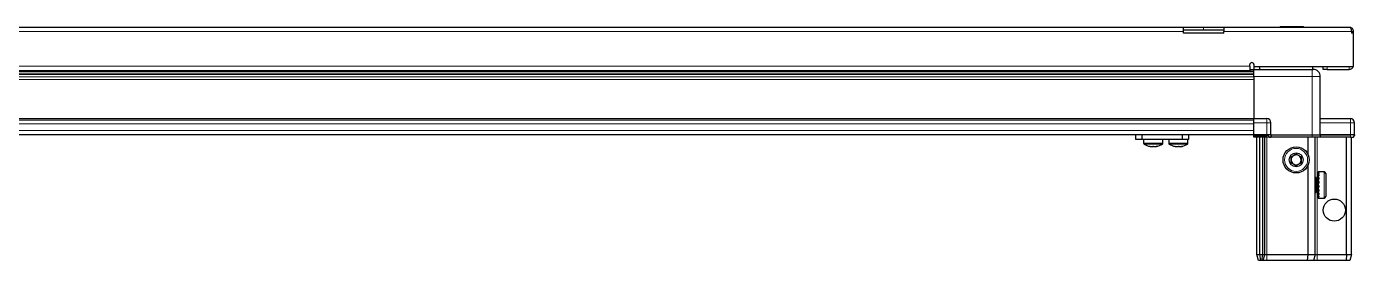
# Model space of a CAD drawing. Header units: millimetres. Extents: x 1219 to 5599, y -644 to 1917.
# Drawn here: x 2115 to 2775, y 253 to 369 of the extents above; entities that cross this region are included whole.
import ezdxf

# ---------------------------------------------------------------- set-up
doc = ezdxf.new("R2010")
doc.units = ezdxf.units.MM

msp = doc.modelspace()

# ---------------------------------------------------------------- linework, layer by layer
at = {"color": 7, "linetype": 'Continuous', "lineweight": 25}
for p, q in [((1459.66, 369.06), (2689.66, 369.06)), ((2689.66, 366.96), (2689.66, 369.06)), ((2689.66, 369.06), (2699.66, 369.06)), ((2699.66, 367.56), (2689.66, 367.56)), ((2689.66, 366.06), (2689.66, 366.96)), ((2709.66, 366.06), (2689.66, 366.06)), ((2699.66, 369.06), (2709.66, 369.06)), ((2709.66, 367.56), (2699.66, 367.56)), ((2709.66, 369.06), (2709.66, 366.96)), ((2709.66, 369.06), (2772.56, 369.06)), ((2709.66, 366.06), (2709.66, 366.96)), ((2737.72, 369.36), (2737.72, 369.06)), ((2737.72, 369.36), (2748.2, 369.36)), ((2748.2, 369.36), (2749.29, 369.36)), ((2749.29, 369.06), (2749.29, 369.36)), ((2773.16, 366.96), (2773.16, 366.06)), ((2773.16, 366.96), (2774.16, 366.96)), ((2774.16, 366.06), (2773.16, 366.06)), ((2774.16, 366.06), (2774.16, 366.96)), ((2774.16, 349.56), (2774.16, 366.06)), ((2722.66, 349.66), (2722.66, 350.41)), ((2724.66, 350.41), (2724.66, 349.56)), ((2724.66, 345.61), (1424.66, 345.61)), ((2724.66, 345.58), (1424.66, 345.58)), ((1450.78, 347.41), (2698.53, 347.41)), ((2087.16, 347.56), (2722.66, 347.56)), ((2693.16, 347.56), (2693.16, 347.41)), ((2693.27, 347.56), (2693.27, 347.41)), ((2693.45, 347.56), (2693.45, 347.41)), ((2693.96, 347.56), (2693.96, 347.41)), ((2694.35, 347.56), (2694.35, 347.41)), ((2695.2, 347.56), (2695.2, 347.41)), ((2695.77, 347.56), (2695.77, 347.41)), ((2696.89, 347.56), (2696.89, 347.41)), ((2697.57, 347.56), (2697.57, 347.41)), ((2698.53, 347.41), (2698.84, 347.41)), ((2698.84, 347.56), (2698.84, 347.41)), ((2698.84, 347.41), (2699.57, 347.41)), ((2698.84, 347.41), (2698.84, 347.41)), ((2699.1, 347.56), (2699.1, 347.41)), ((2699.57, 347.56), (2699.57, 347.41)), ((2699.57, 347.41), (2700.87, 347.41)), ((2700.78, 347.41), (2724.66, 347.41)), ((2700.87, 347.56), (2700.87, 347.41)), ((2700.96, 347.56), (2700.96, 347.41)), ((2701.59, 347.56), (2701.59, 347.41)), ((2702.78, 347.56), (2702.78, 347.41)), ((2703.41, 347.56), (2703.41, 347.41)), ((2704.39, 347.56), (2704.39, 347.41)), ((2704.87, 347.56), (2704.87, 347.41)), ((2705.54, 347.56), (2705.54, 347.41)), ((2705.81, 347.56), (2705.81, 347.41)), ((2706.11, 347.56), (2706.11, 347.41)), ((2706.16, 347.41), (2706.16, 347.56)), ((2706.16, 347.56), (2706.16, 347.41)), ((2722.66, 349.66), (2722.66, 347.56)), ((2724.66, 349.56), (2774.16, 349.56)), ((2724.66, 349.56), (2724.66, 348.06)), ((2724.66, 348.06), (2753.66, 348.06)), ((2724.66, 344.56), (2724.66, 323.56)), ((2727.41, 349.56), (2727.41, 348.06)), ((2753.91, 348.06), (2753.91, 349.56)), ((2757.66, 315.56), (2757.66, 344.56)), ((2759.16, 348.06), (2759.16, 349.56)), ((2761.16, 348.06), (2759.16, 348.06)), ((2761.16, 348.06), (2772.06, 348.06)), ((2724.66, 323.56), (2731.16, 323.56)), ((2724.66, 321.56), (2724.66, 323.56)), ((2757.66, 323.56), (2772.66, 323.56)), ((2084.66, 322.91), (2724.66, 322.91)), ((2724.66, 315.56), (2724.66, 321.56)), ((2733.16, 315.56), (2733.16, 321.56)), ((2774.66, 315.56), (2774.66, 321.56)), ((2084.66, 315.71), (2724.66, 315.71)), ((2666.01, 313.21), (2666.01, 315.71)), ((2669.01, 313.21), (2666.01, 313.21)), ((2669.01, 315.71), (2669.01, 313.21)), ((2689.21, 313.21), (2669.01, 313.21)), ((2669.86, 313.21), (2669.86, 311.3)), ((2679.36, 311.3), (2679.36, 313.21)), ((2679.41, 311.3), (2679.41, 313.21)), ((2682.36, 313.21), (2682.36, 311.3)), ((2689.21, 313.21), (2689.21, 315.71)), ((2692.21, 313.21), (2689.21, 313.21)), ((2691.86, 311.3), (2691.86, 313.21)), ((2692.21, 315.71), (2692.21, 313.21)), ((2724.66, 315.56), (2731.16, 315.56)), ((2724.66, 315.56), (2724.66, 315.22)), ((2724.66, 315.56), (2724.66, 315.56)), ((2731.16, 315.56), (2724.66, 315.56)), ((2724.66, 314.36), (2724.66, 315.22)), ((2724.66, 315.22), (2724.66, 315.22)), ((2724.66, 315.22), (2731.16, 315.22)), ((2732.48, 314.36), (2724.66, 314.36)), ((2726.16, 256.06), (2726.16, 314.36)), ((2727.66, 256.06), (2727.66, 314.36)), ((2729.16, 256.06), (2729.16, 314.36)), ((2730.16, 256.06), (2730.16, 314.36)), ((2733.16, 315.56), (2731.16, 315.56)), ((2732.48, 314.36), (2733.16, 314.36)), ((2733.16, 315.56), (2733.16, 314.36)), ((2733.16, 315.56), (2733.36, 315.56)), ((2733.36, 314.36), (2733.16, 314.36)), ((2733.36, 315.56), (2753.66, 315.56)), ((2753.66, 314.36), (2733.36, 314.36)), ((2751.66, 305.56), (2751.66, 314.36)), ((2753.66, 315.56), (2757.66, 315.56)), ((2757.66, 314.36), (2753.66, 314.36)), ((2755.16, 256.06), (2755.16, 314.36)), ((2757.66, 315.56), (2757.66, 314.36)), ((2757.66, 315.56), (2757.86, 315.56)), ((2757.86, 314.36), (2757.66, 314.36)), ((2757.86, 315.56), (2772.66, 315.56)), ((2772.66, 315.56), (2757.86, 315.56)), ((2772.66, 314.36), (2757.86, 314.36)), ((2770.66, 256.06), (2770.66, 314.36)), ((2774.66, 315.56), (2772.66, 315.56)), ((2772.66, 314.36), (2774.16, 314.36)), ((2773.16, 256.06), (2773.16, 314.36)), ((2774.16, 314.36), (2774.66, 315.22)), ((2774.66, 315.56), (2774.66, 315.22)), ((2751.66, 256.06), (2751.66, 300.56)), ((2759.56, 297.06), (2756.66, 297.06)), ((2756.66, 297.06), (2756.66, 297.05)), ((2757.16, 297.05), (2756.66, 297.05)), ((2756.66, 297.05), (2756.66, 296.96)), ((2757.16, 296.96), (2757.16, 297.05)), ((2755.19, 294.56), (2755.16, 294.56)), ((2755.67, 293.86), (2755.19, 294.56)), ((2755.19, 294.56), (2755.19, 293.51)), ((2755.19, 293.51), (2755.19, 286.56)), ((2756.16, 294.56), (2755.67, 293.86)), ((2755.67, 293.86), (2755.67, 293)), ((2755.67, 293), (2755.67, 287.25)), ((2756.16, 294.56), (2756.16, 293.51)), ((2756.16, 293.51), (2756.16, 286.56)), ((2756.66, 294.96), (2756.56, 294.96)), ((2756.56, 294.96), (2756.56, 286.16)), ((2756.66, 296.96), (2756.66, 296.62)), ((2757.16, 296.96), (2756.66, 296.96)), ((2757.16, 296.62), (2756.66, 296.62)), ((2756.66, 296.62), (2756.66, 296.32)), ((2756.66, 296.32), (2756.66, 295.6)), ((2757.16, 296.32), (2756.66, 296.32)), ((2757.16, 295.6), (2756.66, 295.6)), ((2756.66, 295.6), (2756.66, 295.11)), ((2756.66, 295.11), (2756.66, 294.09)), ((2757.16, 295.11), (2756.66, 295.11)), ((2757.16, 294.09), (2756.66, 294.09)), ((2756.66, 294.09), (2756.66, 293.45)), ((2756.66, 293.45), (2756.66, 292.23)), ((2757.16, 293.45), (2756.66, 293.45)), ((2757.16, 292.23), (2756.66, 292.23)), ((2756.66, 292.23), (2756.66, 291.69)), ((2757.16, 291.69), (2756.66, 291.69)), ((2756.66, 291.51), (2756.66, 290.21)), ((2757.16, 291.51), (2756.66, 291.51)), ((2757.16, 296.32), (2757.16, 296.62)), ((2757.16, 295.11), (2757.16, 295.6)), ((2757.16, 293.45), (2757.16, 294.09)), ((2757.16, 291.51), (2757.16, 292.23)), ((2760.36, 296.26), (2760.36, 294.77)), ((2760.36, 294.77), (2760.36, 284.86)), ((2755.16, 286.56), (2755.19, 286.56)), ((2755.19, 286.56), (2755.67, 287.25)), ((2755.67, 287.25), (2756.16, 286.56)), ((2756.56, 286.16), (2756.66, 286.16)), ((2757.16, 290.21), (2756.66, 290.21)), ((2757.16, 289.82), (2756.66, 289.82)), ((2756.66, 289.82), (2756.66, 289.47)), ((2757.16, 289.47), (2756.66, 289.47)), ((2756.66, 289.47), (2756.66, 288.22)), ((2757.16, 288.22), (2756.66, 288.22)), ((2756.66, 288.22), (2756.66, 287.55)), ((2756.66, 287.55), (2756.66, 286.46)), ((2757.16, 287.55), (2756.66, 287.55)), ((2757.16, 286.46), (2756.66, 286.46)), ((2756.66, 286.46), (2756.66, 285.91)), ((2756.66, 285.91), (2756.66, 285.1)), ((2757.16, 285.91), (2756.66, 285.91)), ((2757.16, 285.1), (2756.66, 285.1)), ((2756.66, 285.1), (2756.66, 284.73)), ((2756.66, 284.73), (2756.66, 284.27)), ((2757.16, 284.73), (2756.66, 284.73)), ((2757.16, 284.27), (2756.66, 284.27)), ((2756.66, 284.27), (2756.66, 284.13)), ((2756.66, 284.13), (2756.66, 284.06)), ((2757.16, 284.13), (2756.66, 284.13)), ((2756.66, 284.06), (2759.56, 284.06)), ((2757.16, 289.47), (2757.16, 290.21)), ((2757.16, 287.55), (2757.16, 288.22)), ((2757.16, 285.91), (2757.16, 286.46)), ((2757.16, 284.73), (2757.16, 285.1)), ((2757.16, 284.13), (2757.16, 284.27)), ((2726.16, 256.06), (2727.66, 256.06)), ((2726.96, 253.06), (2726.16, 256.06)), ((2728.11, 253.06), (2726.96, 253.06)), ((2727.66, 256.06), (2729.16, 256.06)), ((2728.11, 253.06), (2727.66, 256.06)), ((2728.61, 253.06), (2728.11, 253.06)), ((2728.61, 253.06), (2729.16, 256.06)), ((2729.35, 253.06), (2728.61, 253.06)), ((2729.16, 256.06), (2730.16, 256.06)), ((2729.35, 253.06), (2730.16, 256.06)), ((2731.16, 253.06), (2729.35, 253.06)), ((2730.16, 256.06), (2731.16, 256.06)), ((2731.16, 256.06), (2751.66, 256.06)), ((2751.32, 253.06), (2731.16, 253.06)), ((2751.32, 253.06), (2751.66, 256.06)), ((2754.35, 253.06), (2751.32, 253.06)), ((2751.66, 256.06), (2755.16, 256.06)), ((2755.16, 256.06), (2754.35, 253.06)), ((2756.16, 253.06), (2754.35, 253.06)), ((2755.16, 256.06), (2756.16, 256.06)), ((2756.16, 256.06), (2770.66, 256.06)), ((2770.5, 253.06), (2756.16, 253.06)), ((2770.66, 256.06), (2770.5, 253.06)), ((2772.35, 253.06), (2770.5, 253.06)), ((2770.66, 256.06), (2773.16, 256.06)), ((2773.16, 256.06), (2772.35, 253.06))]:
    msp.add_line(p, q, dxfattribs=at)
at = {"color": 8, "linetype": 'Continuous', "lineweight": 18}
for p, q in [((2689.66, 366.96), (1459.66, 366.96)), ((2699.66, 369.06), (2699.66, 367.56)), ((2773.16, 366.96), (2709.66, 366.96)), ((2724.66, 346.82), (1424.66, 346.82)), ((1424.66, 344.37), (2724.66, 344.37)), ((2087.16, 349.66), (2722.66, 349.66)), ((2722.66, 348.06), (2724.66, 348.06)), ((2753.66, 344.56), (2724.66, 344.56)), ((2753.66, 315.56), (2753.66, 344.56)), ((2761.16, 349.56), (2761.16, 348.06)), ((2772.06, 349.56), (2772.06, 348.06)), ((2724.66, 342.96), (1424.66, 342.96)), ((2084.66, 323.56), (2724.66, 323.56)), ((2731.16, 321.56), (2731.16, 323.56)), ((2772.66, 323.56), (2772.66, 321.56)), ((2084.66, 320.91), (2724.66, 320.91)), ((2084.66, 317.71), (2724.66, 317.71)), ((2731.16, 321.56), (2724.66, 321.56)), ((2731.16, 315.56), (2731.16, 321.56)), ((2733.16, 321.56), (2731.16, 321.56)), ((2772.66, 321.56), (2757.66, 321.56)), ((2772.66, 315.56), (2772.66, 321.56)), ((2774.66, 321.56), (2772.66, 321.56)), ((2672.07, 311.3), (2669.86, 311.3)), ((2672.17, 310.93), (2670.05, 310.93)), ((2679.36, 311.3), (2672.07, 311.3)), ((2679.16, 310.93), (2672.17, 310.93)), ((2679.21, 310.93), (2679.16, 310.93)), ((2679.41, 311.3), (2679.36, 311.3)), ((2689.86, 311.3), (2682.36, 311.3)), ((2689.75, 310.93), (2682.55, 310.93)), ((2691.66, 310.93), (2689.75, 310.93)), ((2691.86, 311.3), (2689.86, 311.3)), ((2724.66, 315.56), (2724.66, 315.22)), ((2731.16, 315.56), (2731.16, 315.22)), ((2731.16, 256.06), (2731.16, 314.36)), ((2733.36, 315.56), (2733.36, 314.36)), ((2753.66, 315.56), (2753.66, 314.36)), ((2756.16, 294.56), (2756.16, 314.36)), ((2757.86, 315.56), (2757.86, 314.36)), ((2772.66, 315.56), (2772.66, 314.36)), ((2759.56, 297.06), (2759.56, 295.36)), ((2759.56, 295.36), (2759.56, 284.06)), ((2756.16, 256.06), (2756.16, 286.56)), ((2731.16, 253.06), (2731.16, 256.06)), ((2756.16, 256.06), (2756.16, 253.06))]:
    msp.add_line(p, q, dxfattribs=at)
at = {"color": 7, "linetype": 'Continuous', "lineweight": 25}
for centre, radius in [((2745.66, 303.06), 6.5), ((2745.66, 303.06), 3.46), ((2764.66, 278.06), 5.5)]:
    msp.add_circle(centre, radius, dxfattribs=at)
at = {"color": 8, "linetype": 'Continuous', "lineweight": 18}
msp.add_circle((2745.66, 303.06), 5.7, dxfattribs=at)
at = {"color": 7, "linetype": 'Continuous', "lineweight": 25}
for centre, radius, start, end in [((2723.66, 350.41), 1, 0, 180), ((2772.06, 350.16), 2.1, 270, 343.39845), ((2731.16, 321.56), 2, 0, 90), ((2772.66, 321.56), 2, 0, 90), ((2670.31, 311.3), 0.45, 180, 235.28209), ((2674.61, 317.51), 8, 235.28209, 259.05401), ((2674.61, 317.51), 8, 280.84597, 304.71791), ((2674.66, 317.51), 8, 280.92113, 304.71791), ((2678.91, 311.3), 0.45, 304.71791, 0), ((2678.96, 311.3), 0.45, 304.71791, 0), ((2682.81, 311.3), 0.45, 180, 235.28209), ((2687.11, 317.51), 8, 235.28209, 258.92302), ((2687.11, 317.51), 8, 280.93918, 304.71791), ((2691.41, 311.3), 0.45, 304.71791, 0), ((2745.66, 303.06), 2.5, 118.29497, 178.29497), ((2745.66, 303.06), 2.5, 58.29497, 118.29497), ((2745.66, 303.06), 2.5, 358.29497, 58.29497), ((2745.66, 303.06), 2.5, 178.29497, 238.29497), ((2745.66, 303.06), 2.5, 238.29497, 298.29497), ((2745.66, 303.06), 2.5, 298.29497, 358.29497), ((2759.56, 296.26), 0.8, 0, 90), ((2756.16, 294.96), 0.4, 270, 360), ((2756.16, 286.16), 0.4, 0, 90), ((2759.56, 284.86), 0.8, 270, 360)]:
    msp.add_arc(centre, radius, start, end, dxfattribs=at)
msp.add_ellipse((2731.16, 311.76), major_axis=(0, 3.46), ratio=0.57735, start_param=5.560451, end_param=6.283185, dxfattribs=at)
for points, knots in [([(2772.56, 369.06), (2772.6, 369.03), (2772.69, 368.98), (2772.83, 368.58), (2772.96, 368.03), (2773.07, 367.45), (2773.13, 367.08), (2773.16, 366.96)], [0, 0, 0, 0, 0.230255, 0.448522, 0.666786, 0.88505, 1, 1, 1, 1]), ([(2774.16, 366.96), (2774.13, 367.21), (2774.08, 367.7), (2773.68, 368.34), (2773.19, 368.78), (2772.8, 368.9), (2772.64, 368.94)], [0, 0, 0, 0, 0.2819795, 0.5492771, 0.8165715, 1, 1, 1, 1]), ([(2724.66, 344.56), (2724.66, 344.95), (2724.66, 345.74), (2724.66, 346.78), (2724.66, 347.58), (2724.66, 348), (2724.66, 348.04), (2724.66, 348.06)], [0, 0, 0, 0, 0.214694, 0.429388, 0.644082, 0.858775, 1, 1, 1, 1]), ([(2753.66, 348.06), (2753.72, 348.06), (2753.85, 348.06), (2754.02, 348.06), (2754.13, 348.06), (2754.15, 348.06), (2754.16, 348.06)], [0, 0, 0, 0, 0.249394, 0.500333, 0.750167, 1, 1, 1, 1]), ([(2757.66, 344.56), (2757.61, 345), (2757.54, 345.67), (2757.1, 346.49), (2756.65, 347.05), (2756.09, 347.5), (2755.27, 347.94), (2754.6, 348.01), (2754.16, 348.06)], [0, 0, 0, 0, 0.239457, 0.368361, 0.5, 0.631639, 0.760543, 1, 1, 1, 1]), ([(2673.09, 309.65), (2673.08, 309.65), (2673.05, 309.66), (2672.84, 309.72), (2672.67, 309.79), (2672.62, 309.81), (2672.61, 309.83), (2672.61, 309.83), (2672.62, 309.83), (2672.64, 309.83), (2672.69, 309.82), (2672.91, 309.76), (2673.24, 309.7), (2673.62, 309.65), (2673.9, 309.64), (2674.16, 309.68), (2674.3, 309.75), (2674.43, 309.81), (2674.48, 309.82), (2674.5, 309.83), (2674.52, 309.83), (2674.55, 309.83), (2674.59, 309.82), (2674.71, 309.77), (2674.87, 309.7), (2675.12, 309.65), (2675.47, 309.65), (2675.85, 309.69), (2676.18, 309.76), (2676.41, 309.81), (2676.49, 309.83), (2676.51, 309.83), (2676.52, 309.83), (2676.52, 309.82), (2676.5, 309.81), (2676.34, 309.73), (2676.1, 309.65), (2676.11, 309.65), (2676.12, 309.65)], [0, 0, 0, 0, 0.0245191, 0.1059739, 0.1338421, 0.1478185, 0.1535531, 0.1564027, 0.1592796, 0.1617801, 0.1664773, 0.1816483, 0.2541107, 0.3009981, 0.3355791, 0.3791917, 0.4620214, 0.4826759, 0.486455, 0.4902707, 0.4928167, 0.4953568, 0.4997844, 0.513427, 0.5769545, 0.6409725, 0.679017, 0.7313711, 0.7890832, 0.8180386, 0.8216661, 0.824546, 0.8274502, 0.8308045, 0.8371581, 0.8638539, 0.9698659, 1, 1, 1, 1]), ([(2685.57, 309.65), (2685.59, 309.65), (2685.64, 309.64), (2685.59, 309.66), (2685.46, 309.71), (2685.35, 309.76), (2685.31, 309.79), (2685.28, 309.81), (2685.26, 309.82), (2685.26, 309.83), (2685.27, 309.83), (2685.27, 309.83), (2685.27, 309.83)], [0, 0, 0, 0, 0.117513, 0.319182, 0.655587, 0.780657, 0.858887, 0.909792, 0.960055, 0.979586, 0.994792, 1, 1, 1, 1]), ([(2685.27, 309.83), (2685.28, 309.83), (2685.29, 309.83), (2685.33, 309.82), (2685.49, 309.79), (2685.77, 309.72), (2686.13, 309.66), (2686.46, 309.64), (2686.79, 309.66), (2687, 309.72), (2687.16, 309.79), (2687.23, 309.81), (2687.28, 309.83), (2687.31, 309.83), (2687.33, 309.83), (2687.35, 309.83), (2687.39, 309.82), (2687.5, 309.76), (2687.61, 309.7), (2687.81, 309.65), (2688.05, 309.64), (2688.44, 309.68), (2688.8, 309.75), (2689.06, 309.81), (2689.13, 309.82), (2689.15, 309.83), (2689.16, 309.83), (2689.16, 309.83), (2689.15, 309.82), (2689.05, 309.77), (2688.83, 309.7), (2688.62, 309.65), (2688.61, 309.65), (2688.61, 309.65)], [0, 0, 0, 0, 0.003351, 0.008063, 0.021119, 0.079476, 0.149012, 0.192992, 0.237333, 0.333888, 0.366922, 0.38349, 0.390287, 0.393665, 0.397075, 0.40004, 0.405607, 0.423591, 0.509487, 0.565066, 0.606058, 0.657756, 0.755941, 0.780424, 0.784904, 0.789427, 0.792445, 0.795456, 0.800704, 0.816876, 0.89218, 0.968066, 1, 1, 1, 1]), ([(2743.12, 301.69), (2743.13, 302.2), (2743.16, 303.17), (2743.19, 304.13), (2743.2, 304.57)], [0, 0, 0, 0, 0.534686, 1, 1, 1, 1]), ([(2743.2, 304.57), (2743.66, 304.82), (2744.5, 305.27), (2745.35, 305.73), (2745.74, 305.94)], [0, 0, 0, 0, 0.534686, 1, 1, 1, 1]), ([(2745.74, 305.94), (2745.85, 305.88), (2746.36, 305.56), (2747.21, 305.04), (2747.91, 304.6), (2748.2, 304.42)], [0, 0, 0, 0, 0.133125, 0.637099, 1, 1, 1, 1]), ([(2748.2, 304.42), (2748.18, 303.91), (2748.16, 302.94), (2748.13, 301.98), (2748.11, 301.54)], [0, 0, 0, 0, 0.534686, 1, 1, 1, 1]), ([(2745.57, 300.17), (2745.28, 300.35), (2744.58, 300.78), (2743.73, 301.31), (2743.22, 301.62), (2743.12, 301.69)], [0, 0, 0, 0, 0.362901, 0.866875, 1, 1, 1, 1]), ([(2748.11, 301.54), (2747.66, 301.29), (2746.81, 300.84), (2745.96, 300.38), (2745.57, 300.17)], [0, 0, 0, 0, 0.534686, 1, 1, 1, 1])]:
    msp.add_open_spline(points, degree=3, knots=knots, dxfattribs=at)
at = {"color": 8, "linetype": 'Continuous', "lineweight": 18}
msp.add_open_spline([(2753.66, 344.56), (2753.66, 345), (2753.66, 345.67), (2753.66, 346.49), (2753.66, 347.05), (2753.66, 347.5), (2753.66, 347.94), (2753.66, 348.01), (2753.66, 348.06)], degree=3, knots=[0, 0, 0, 0, 0.239457, 0.368361, 0.5, 0.631639, 0.760543, 1, 1, 1, 1], dxfattribs=at)
msp.add_open_spline([(2757.66, 344.56), (2757.6, 344.56), (2757.48, 344.56), (2756.55, 344.56), (2755.23, 344.56), (2754.18, 344.56), (2753.66, 344.56)], degree=3, dxfattribs=at)

doc.saveas('drawing.dxf')
